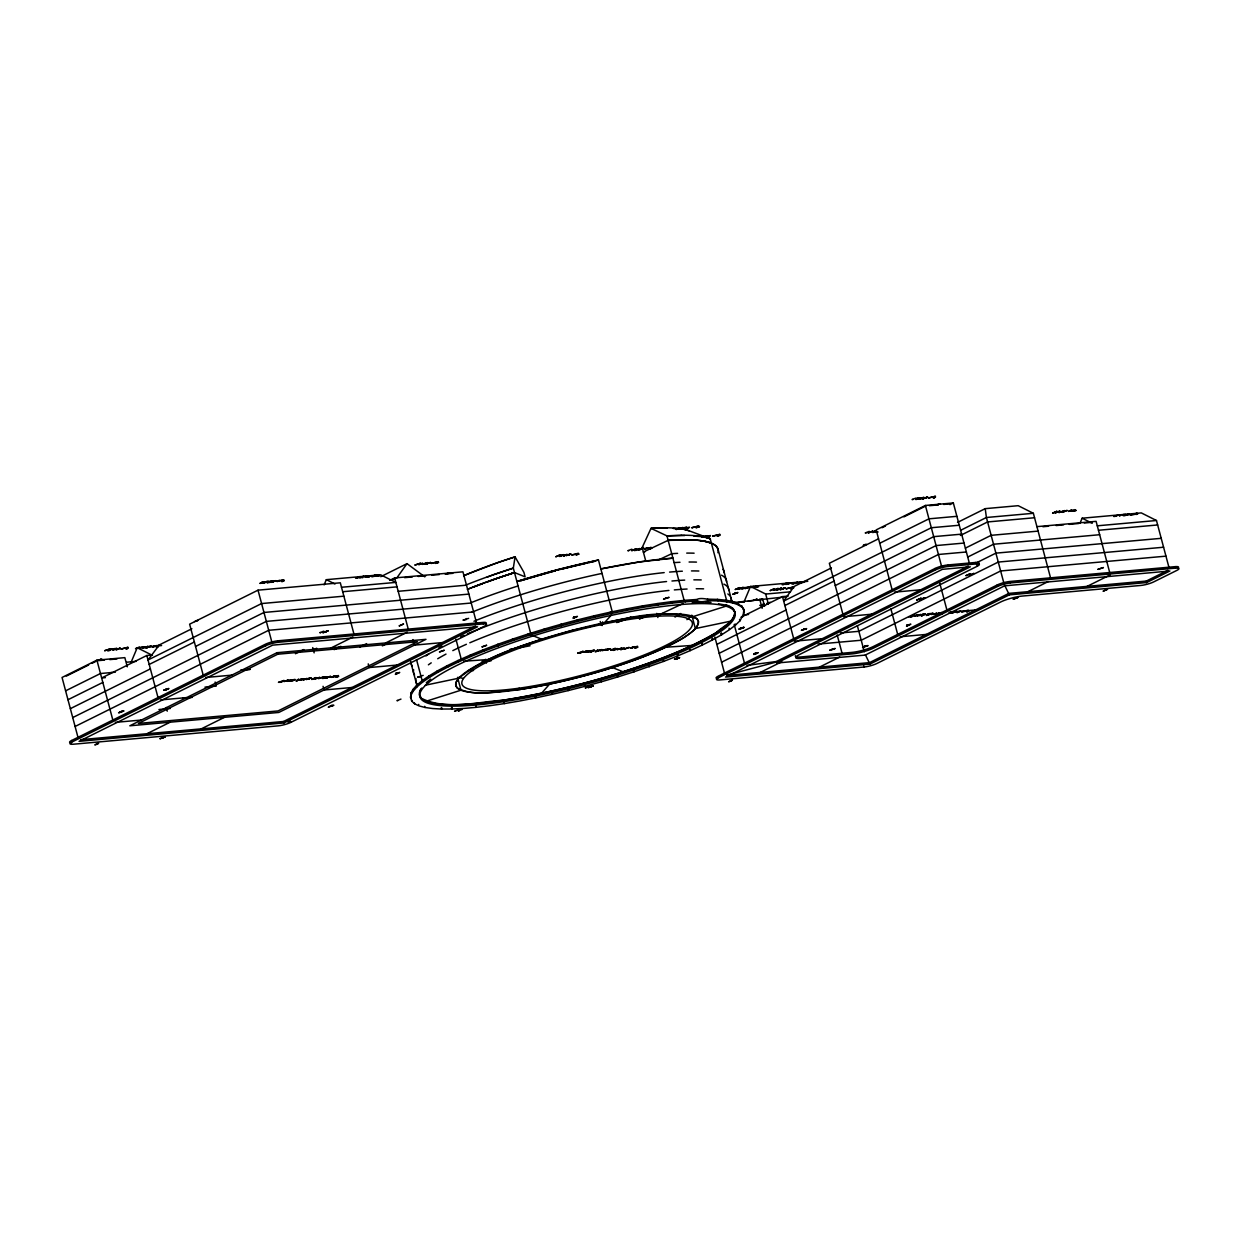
<?xml version="1.0" encoding="UTF-8"?>
<svg xmlns="http://www.w3.org/2000/svg" width="1241" height="1241" viewBox="0 0 1241 1241"><rect width="100%" height="100%" fill="white"/><g stroke="black" fill="none" stroke-linecap="round" stroke-linejoin="round"><path stroke-width="1.5" d="M152.519 646.964L158.988 645.336L148.005 659.995L261.603 603.56L343.866 596.176M277.472 581.393L283.941 579.826L278.496 580.912M644.808 548.987L651.277 547.436L645.816 548.506M751.906 587.582C749.797 587.908 757.026 585.069 752.418 587.303M362.837 577.67L362.186 577.717M411.159 694.944L410.724 698.218L410.771 693.455L411.066 694.572M420.916 675.6L420.839 676.562L417.534 677.183L423.197 675.399M466.337 618.561L466.259 619.538L462.971 620.143L468.633 618.359M744.864 587.334L744.786 588.296L741.498 588.917L747.144 587.133M875.2 531.024C872.004 533.273 872.144 533.18 874.874 530.869M1120.111 515.031L1120.049 515.899M1123.726 514.72L1123.415 515.682M602.118 625.573L602.692 621.834M754.357 587.21L756.374 586.124L753.52 587.272M742.956 616.668L743.871 609.952L741.466 605.67M113.381 649.167L113.102 649.912L114.839 649.043M117.011 648.857L116.716 649.586L118.453 648.717M560.28 556.123L562.018 555.254M563.895 555.797L565.632 554.944M131.174 662.105L137.224 647.74L161.578 645.553M324.118 584.883L326.321 579.671L380.646 574.8L395.832 582.401L341.492 587.272M743.933 602.102L750.526 586.45L807.798 581.315M1079.918 523.423L1082.121 518.211L1141.301 512.905L1156.472 520.506L1169.022 567.664M762.052 605.081C766.612 600.908 760.997 607.547 759.771 605.282M332.464 677.012L334.465 675.926L331.083 677.369L338.467 675.569L332.51 677.059M631.638 647.818L633.655 646.732L630.273 648.174L637.641 646.375L634.027 647.368M1069.68 511.044L1071.697 509.958L1068.315 511.401L1073.76 510.563M645.801 561.196L642.171 547.56L651.013 528.356L663.516 527.813A144.266 27.038 -14.9 0 1 682.845 529.054M410.833 693.269L412.912 689.531A5.522 1.039 -14.9 0 1 412.989 689.407L416.557 685.435A10.207 1.908 -14.9 0 1 416.805 685.187L421.987 680.797L422.39 682.286L417.209 686.676A10.207 1.908 -14.9 0 0 416.945 686.925L413.377 690.896A5.522 1.039 -14.9 0 0 413.3 691.004L411.236 694.758L410.802 693.347M413.284 691.035L412.912 689.531M420.11 690.523L421.769 688.057M458.844 678.175L456.285 681.961L455.773 685.28L457.371 688.041C476.172 697.752 499.006 690.492 519.033 689.593C545.404 685.59 571.449 679.572 597.107 672.219C626.922 663.392 656.613 653.216 683.698 637.703C689.344 633.437 697.83 629.435 698.419 621.477L696.837 618.716C656.923 605.561 612.868 622.625 572.954 630.164C533.692 642.016 491.327 651.975 458.844 678.175L425.306 685.218M419.458 694.836L421.521 698.419C446.651 710.395 476.373 702.018 502.931 700.234C536.732 694.758 570.208 687.452 603.095 677.865C642.016 666.107 680.983 653.061 716.305 632.569C722.588 626.209 734.47 622.33 734.734 611.937L732.671 608.338L729.537 606.477M396.593 578.259L407.001 563.647L424.825 576.879M756.777 586.993L758.592 586.838M314.578 678.967L319.837 677.353L315.23 678.874M541.495 693.254L549.685 684.07M604.507 622.687L611.534 614.822M793.17 583.875L797.032 582.432L795.186 583.487M1124.765 515.635L1128.627 514.193L1126.766 515.248M735.168 624.006L735.417 625.169L739.993 620.779A4.235 0.791 -14.9 0 0 740.101 620.671L742.568 615.753M156.661 646.949L158.243 646.685M336.125 677.183L337.459 676.578M648.934 549.049L651.82 548.165L649.027 549.096M1073.356 511.214L1076.226 510.346L1073.356 511.261M702.344 536.919L703.849 535.802L701.723 536.95M291.139 680.192L292.938 679.882L291.34 680.27M590.328 650.998L592.128 650.687L590.344 651.06M607.314 649.477L609.114 649.167L607.361 649.555M921.474 614.729L923.273 614.419L921.52 614.807M938.444 613.209L940.244 612.899L938.506 613.287M298.026 679.665L298.693 679.137L295.947 680.952L302.385 678.796L296.677 680.72L299.36 679.727M597.216 650.486L597.867 649.943L595.137 651.758L601.575 649.617L595.866 651.541L598.55 650.532M262.503 582.805L259.834 583.41L262.518 582.758M684.815 528.309L682.147 528.899L684.83 528.263M921.334 498.587L918.697 499.239L924.111 497.408L920.76 497.998L923.397 497.579L921.365 498.541M126.83 648.733C123.231 650.067 131.127 646.995 126.892 648.671M157.7 646.778L156.754 646.995M282.762 581.393C278.542 582.479 287.648 579.469 282.7 581.191M934.24 497.703C930.517 499.022 938.553 495.981 934.302 497.625M967.515 611.534C963.497 612.976 972.401 609.657 967.546 611.487M735.417 625.169A5.212 0.977 -14.9 0 1 735.277 625.293L729.444 629.699A10.114 1.893 -14.9 0 1 729.087 629.963L721.905 634.585A5.476 1.024 -14.9 0 1 721.673 634.725L721.192 633.717M566.548 555.534L571.155 553.998L565.896 555.611M318.192 678.641L323.451 677.028L318.937 678.501M364.963 577.236L365.18 576.134M1123.183 515.558L1123.4 514.457L1126.021 514.41M422.173 680.657L428.812 676.066L429.215 677.539A5.228 0.977 -14.9 0 1 429.526 677.338L437.39 672.622A10.083 1.893 -14.9 0 1 437.918 672.312L447.163 667.41A10.068 1.893 -14.9 0 1 447.706 667.131L458.146 662.105A4.7 0.884 -14.9 0 1 458.456 661.949L458.162 660.848M429.2 677.555L422.576 682.147L416.526 659.607M428.828 676.066L428.921 676.004A5.228 0.977 -14.9 0 1 429.138 675.864L437.003 671.133A10.083 1.893 -14.9 0 1 437.53 670.823L446.776 665.921A10.068 1.893 -14.9 0 1 447.303 665.657L457.743 660.615A4.7 0.884 -14.9 0 1 458.069 660.476M366.033 577.282L371.106 575.715L368.98 576.941M792.658 583.844L797.73 582.277L795.605 583.503M1124.253 515.604L1129.326 514.038L1127.2 515.263M791.944 583.797L791.463 583.735M108.401 650.439L113.071 648.81L110.325 649.121M635.159 550.244L639.782 548.538L634.244 550.508L636.555 550.306M876.999 531.613L876.208 532.11L878.054 531.939L875.293 532.373L876.829 531.427M721.517 634.818L712.83 639.72A8.889 1.66 -14.9 0 1 712.334 639.984L702.189 645.103A5.724 1.07 -14.9 0 1 701.894 645.242L690.88 650.315A9.509 1.784 -14.9 0 1 690.213 650.61L678.113 655.729M365.443 577.251L365.521 576.289L368.267 575.855M1119.444 515.961L1119.785 514.782L1122.407 514.72M787.678 584.232L785.569 584.418M735.013 593.182L737.961 592.531L734.765 593.089M366.824 577.081L370.407 575.871L368.546 576.925M788.268 584.17L790.641 582.898L786.22 584.17M109.813 650.501L107.502 650.703C109.766 649.493 115.32 648.717 110.527 649.245M115.273 648.826L116.778 648.314L115.847 648.779M115.413 648.996C110.868 652.239 112.745 647.507 116.483 648.717L116.065 649.958L119.027 648.671M116.049 648.934L119.663 648.609M118.903 648.5L120.393 647.988L119.462 648.454M127.28 666.82L124.845 657.637L96.907 660.15L62.05 677.462L78.167 738.023M66.269 676.112L88.638 665.005M92.082 663.283L95.526 661.577M354.057 634.446L340.313 582.805L258.035 590.158L189.625 624.176L203.384 675.864M65.602 690.834L100.459 673.522L115.366 672.188M191.89 628.737L156.397 646.375L154.985 646.561L157.002 645.506L153.031 646.825M111.519 672.467L109.596 673.429L110.992 673.305M152.41 655.031L146.81 655.496L101.638 677.974L105.376 677.648M67.976 699.738L102.832 682.426M149.199 664.447L194.372 642M70.349 708.658L150.378 668.899M195.566 646.452L263.976 612.465L468.865 594.098M72.723 717.577L266.35 621.384L471.239 603.017M355.546 578.182L356.369 578.027M356.586 578.135L359.611 576.631M357.594 577.872L360.185 576.584M359.161 577.856L359.983 577.701M360.2 577.81L363.225 576.305M361.209 577.546L363.799 576.258M374.456 575.297L371.648 576.693L372.827 576.6M375.03 575.25L373.029 576.289L376.457 575.126M377.031 575.064L375.046 576.196L378.458 574.94M379.017 574.893L373.494 576.538M75.096 726.481L268.708 630.288L473.612 611.922M380.739 576.693L407.001 563.647M389.658 580.416L394.638 577.934L462.94 571.822L476.684 623.447M391.753 580.121L394.979 578.508M69.946 742.599A9.401 1.768 -14.9 0 1 71.668 740.474L265.279 644.296A9.401 1.768 -14.9 0 1 278.093 640.775L482.966 622.408A9.401 1.768 -14.9 0 1 485.836 623.618M483.37 623.897L278.48 642.264A9.401 1.768 -14.9 0 0 265.667 645.785L72.071 741.963A9.401 1.768 -14.9 0 0 73.25 744.228L278.124 725.861A9.401 1.768 -14.9 0 0 290.937 722.34L484.548 626.162A9.401 1.768 -14.9 0 0 483.37 623.897L483.075 622.78M438.647 562.545L435.513 563.414L437.546 562.747M445.907 574.118L447.846 573.156M447.303 573.994L449.242 573.032M295.436 653.743L303.797 649.555M313.353 649.896L316.703 648.236M146.95 733.726L170.188 722.184M331.3 647.833L352.878 637.114M334.124 649.663L340.825 646.328M287.043 681.169L288.238 681.216M287.105 681.309L287.664 681.262M287.462 681.123L291.123 679.82L288.036 681.076M359.921 646.933L366.622 643.614M201.275 728.855L224.512 717.314M385.641 642.962L407.219 632.243M382.368 645.878L389.069 642.543M579.159 554.091L576.026 554.913L577.934 554.2M338.684 676.469L336.125 677.214M80.541 739.683L283.553 721.486L475.505 626.116M283.941 722.96L477.568 626.783L272.663 645.149L79.052 741.342L283.941 722.96L283.553 721.486M675.538 529.271L680.177 527.658L676.283 529.597M680.875 529.162L682.907 527.425L678.315 529.193M720.183 535.259L717.065 536.159L719.066 535.46M586.171 651.82C577.003 653.495 591.957 649.307 587.8 651.835M586.279 652.13L586.853 652.068M586.652 651.944L590.313 650.625L587.226 651.882M637.874 647.275L634.725 648.143L636.649 647.383M969.469 563.616L953.336 502.962L925.398 505.459L876.177 529.907L892.326 590.561M882.072 527.72L885.438 526.06M903.913 516.876L925.739 506.033M782.187 584.744L782.993 584.573M783.211 584.697L786.236 583.192M784.219 584.418L786.81 583.13M753.892 600.132L757.227 599.046L755.288 600.008M878.535 538.796L829.345 563.274L843.12 615.071M949.939 504.637L953.336 502.962M801.081 581.858L798.289 583.254L799.468 583.161M801.655 581.812L799.669 582.851L803.082 581.672M879.729 543.279L928.951 518.831L956.889 516.318M831.423 567.913L794.1 586.466L783.676 601.078L931.324 527.735L959.262 525.238M805.083 581.502L802.663 582.649M740.97 617.258L782.497 596.595L788.082 596.13M702.266 645.072L702.018 643.505L702.328 644.622M784.87 605.546L834.076 581.098M957.509 522.414L985.214 508.655L1018.194 505.692L1033.365 513.293L1050.708 578.461M716.833 644.389L786.049 609.998M835.271 585.55L933.697 536.655L961.635 534.142M960.674 530.279L986.409 517.497L1033.365 513.293M719.206 653.293L936.055 545.575L964.009 543.062M960.41 535.46L987.603 521.949L1034.56 517.745M721.579 662.213L938.429 554.479L966.382 551.981M965.405 548.119L991.156 535.321L1038.112 531.117M978.606 563.662A9.401 1.768 -14.9 0 0 975.736 562.452L947.814 564.965A9.401 1.768 -14.9 0 0 935 568.487L718.167 676.205A9.401 1.768 -14.9 0 0 716.429 678.331M718.555 677.695L935.388 569.96A9.401 1.768 -14.9 0 1 948.202 566.454L976.124 563.941A9.401 1.768 -14.9 0 1 977.303 566.206L799.188 654.69A15.652 2.932 -14.9 0 0 801.143 658.459L852.381 653.867A15.652 2.932 -14.9 0 0 873.711 648.004L997.593 586.466A9.401 1.768 -14.9 0 1 1010.407 582.944L1175.708 568.114A9.401 1.768 -14.9 0 1 1176.887 570.379L1153.665 581.92A9.401 1.768 -14.9 0 1 1140.851 585.442L1022.119 596.083A15.652 2.932 -14.9 0 0 1000.789 601.932L876.891 663.485A9.401 1.768 -14.9 0 1 864.077 667.006L719.733 679.944A9.401 1.768 -14.9 0 1 718.555 677.695L718.26 676.578M967.778 557.023L993.529 544.241L1099.666 534.716M746.973 665.393L776.308 661.531L968.259 566.175M977.024 562.53L995.903 553.145L1161.219 538.33M776.711 663.02L970.322 566.827L942.384 569.34L725.535 677.074L869.894 664.121L1009.305 594.873L1146.668 582.556L1169.906 571L1004.59 585.83L865.179 655.093L776.711 663.02L776.308 661.531M760.252 672.436L781.83 661.717M908.846 616.87L912.088 616.761M910.382 616.73L914.415 614.978L911.003 616.684M1113.766 516.504L1114.589 516.349M1114.79 516.458L1118.389 514.906L1115.799 516.194M819.432 667.131L839.769 657.032M1178.19 567.835A9.401 1.768 -14.9 0 0 1175.305 566.641L1010.019 581.455A9.401 1.768 -14.9 0 0 997.206 584.976L873.307 646.53A15.652 2.932 -14.9 0 1 851.993 652.378L800.755 656.97A15.652 2.932 -14.9 0 1 795.372 655.713M941.702 613.721L942.524 613.566M957.525 611.503C954.313 614.9 962.876 609.502 960.115 611.27M1027.92 591.678L1047.978 581.703M1087.1 586.373L1110.338 574.831M726.978 675.414L869.491 662.632L1008.902 593.384L1146.281 581.067L1167.859 570.348M940.476 613.132L941.826 612.527L936.583 614L939.84 613.442M685.916 539.975L668.17 540.347L643.365 552.012A125.17 23.455 -14.9 0 1 644.808 551.919M658.49 559.939L671.722 553.719A163.021 30.544 -14.9 0 1 677.602 553.362M659.964 614.404L683.108 603.514M577.003 554.153L571.558 554.991L578.368 553.238M756.203 587.009L758.375 585.938L755.567 587.071M966.863 611.068L961.418 611.906L968.228 610.153M269.607 582.308L270.104 581.067L273.175 580.788L267.048 582.743L269.84 582.401M463.746 575.793L467.066 574.304A144.266 27.038 -14.9 0 1 497.982 562.53L515.062 556.868L523.919 572.365L525.098 576.817L514.503 572.566L495.206 578.973A163.129 30.575 -14.9 0 0 468.446 588.932M304.092 679.168L307.225 678.486L302.742 679.773L306.605 678.951L303.44 679.618L305.612 679.199M640.061 618.67A125.512 23.517 -14.9 0 0 644.746 616.73L648.05 615.272M603.281 649.974L606.415 649.307L601.947 650.501L605.794 649.757L602.63 650.439L604.801 650.005M458.239 660.398L470.292 655.077A4.638 0.869 -14.9 0 1 470.649 654.938L483.23 649.819A9.447 1.768 -14.9 0 1 483.959 649.539L497.796 644.312L498.091 645.429M458.627 661.887L470.696 656.567A4.638 0.869 -14.9 0 1 471.037 656.411L483.618 651.308A9.447 1.768 -14.9 0 1 484.347 651.029L498.184 645.801M639.534 618.685L647.926 615.148M473.488 587.071L482.377 583.72M266.319 581.765C267.622 580.679 269.576 582.246 264.829 582.277L263.294 583.239L268.878 581.346L266.132 581.657M331.3 705.71C332.2 704.748 334.17 706.253 329.811 706.238L328.276 707.184L333.86 705.291L331.114 705.602M865.551 646.003L864.775 646.127L866.963 645.661M487.03 577.174L494.027 574.521A162.649 30.482 -14.9 0 1 513.324 568.114L515.062 556.868A143.94 26.976 -14.9 0 0 497.858 562.576L467.066 574.304A143.94 26.976 -14.9 0 0 463.591 575.793M488.225 581.641L495.206 578.973A162.649 30.482 -14.9 0 1 514.503 572.566A163.005 30.544 -14.9 0 0 467.376 589.366M631.017 617.056L616.668 622.517A125.512 23.517 -14.9 0 0 630.661 617.444M639.363 618.778L644.746 616.73M677.198 654.441L677.57 655.946L664.369 661.112A9.633 1.799 -14.9 0 1 663.594 661.406L634.229 671.722M498.184 644.172L512.378 639.193A11.293 2.11 -14.9 0 1 513.247 638.882L528.014 634.042A9.106 1.706 -14.9 0 1 528.852 633.779L544.132 629.094A10.517 1.97 -14.9 0 1 545.063 628.83L561.025 624.27L561.32 625.386M509.151 574.428L514.503 572.566M649.353 666.588L649.059 665.471M649.059 666.696L648.764 665.579M634.151 671.753L633.841 670.636M498.293 644.544L498.587 645.661L512.766 640.666A11.293 2.11 -14.9 0 1 513.634 640.372L528.402 635.532A9.106 1.706 -14.9 0 1 529.24 635.268L544.52 630.583A10.517 1.97 -14.9 0 1 545.451 630.304L561.413 625.743M865.365 645.894L868.111 645.584L862.526 647.476L867.149 645.646M426.221 701.227L460.985 690.198L457.557 677.353M693.207 616.56L726.14 606.12M633.313 670.823L633.608 671.939L618.561 676.702A9.711 1.815 -14.9 0 1 617.677 676.981L602.242 681.542A9.633 1.799 -14.9 0 1 601.342 681.79L585.55 686.149M561.475 624.145L577.189 619.973A4.917 0.915 -14.9 0 1 577.639 619.864L593.772 615.893A6.919 1.303 -14.9 0 1 594.377 615.753L610.231 612.185A9.245 1.737 -14.9 0 1 611.099 611.984L626.519 608.835L627.17 610.277M757.553 600.225L762.626 598.876L764.58 606.229M727.009 675.088L777.533 661.717M735.742 593.415L737.263 592.702L732.655 594.284L735.401 593.632M832.82 649.384C837.008 647.988 830.043 649.245 832.602 649.431M585.271 686.226A5.026 0.946 -14.9 0 1 584.806 686.351L569.061 690.368A9.618 1.799 -14.9 0 1 568.161 690.585L552.54 694.262A10.021 1.877 -14.9 0 1 551.625 694.464L536.236 697.783A5.522 1.039 -14.9 0 1 535.786 697.876L535.274 696.403M561.568 624.518L561.863 625.635L577.577 621.462A4.917 0.915 -14.9 0 1 578.027 621.338L594.175 617.382A5.212 0.977 -14.9 0 1 594.625 617.273L610.619 613.659A9.245 1.737 -14.9 0 1 611.503 613.473L626.907 610.324M563.135 568.797L585.473 563.461M589.211 562.576L594.796 561.242A159.887 29.955 -14.9 0 0 557.55 570.131M598.472 560.032L557.488 569.728L516.876 581.486A163.021 30.544 -14.9 0 1 598.472 560.032L612.216 611.658M730.763 621.152L695.348 628.582L691.904 615.583M1133.84 514.658L1137.237 513.216L1129.868 515.015L1131.047 514.922M626.627 608.819L627.077 609.905M704.174 537.353L706.439 536.515L704.345 537.182M627.201 608.711L642.186 605.965M642.59 607.454L627.589 610.2L627.294 609.083M1131.714 514.86L1133.049 514.736M800.119 583.099L801.469 582.975M804.059 629.435L801.376 630.319L806.65 628.613L803.672 629.125L805.983 628.784L804.54 629.218M535.181 696.822L535.662 697.892L520.336 700.87A9.416 1.768 -14.9 0 1 519.483 701.025L505.025 703.492A5.011 0.946 -14.9 0 1 504.606 703.569L504.435 703.585M642.822 605.856L656.97 603.622A10.657 2.001 -14.9 0 1 657.73 603.498L671.117 601.73A6.996 1.303 -14.9 0 1 671.536 601.683L684.38 600.349A9.447 1.768 -14.9 0 1 685.079 600.287L696.558 599.496L696.853 600.613M642.916 606.229L643.21 607.345L657.358 605.112A10.657 2.001 -14.9 0 1 658.118 604.987L671.505 603.219A6.345 1.194 -14.9 0 1 671.893 603.173L684.768 601.838A9.447 1.768 -14.9 0 1 685.466 601.776L696.961 600.985M733.741 602.568L785.987 596.781M738.721 602.443L744.476 601.683M748.307 601.171L754.047 600.411M743.095 615.164L748.602 614.45M504.079 702.484L504.373 703.6L490.428 705.633A9.726 1.815 -14.9 0 1 489.652 705.741L476.435 707.308L476.063 706.207M872.888 531.008L868.064 533.025L872.811 531.21M1059.876 510.997L1055.036 513.014L1059.798 511.183M1067.105 510.346L1062.28 512.362L1066.888 510.532M672.901 558.171L639.41 561.956L600.846 568.936A163.021 30.544 -14.9 0 1 672.901 558.14M916.137 497.998L912.073 499.549L913.097 499.502M939.949 503.784L936.614 504.87L938.01 504.746M929.323 505.707L938.274 504.916M943.641 504.435L949.024 503.939M422.638 563.057L418.574 564.608L419.598 564.562M563.383 554.587L559.613 556.495L562.452 555.037M566.997 554.262L563.228 556.17L566.067 554.727M279.38 580.23L277.084 581.579M563.026 554.991L562.592 555.208M566.641 554.665L566.206 554.882M631.855 549.174L627.806 550.725L628.83 550.678M646.701 547.839L644.405 549.189M1075.125 509.648L1069.726 511.09M869.289 531.365L865.241 532.916L866.265 532.87M404.628 577.654L412.338 576.956M418.124 576.445L425.849 575.746M431.635 575.235L439.345 574.536M445.131 574.025L452.841 573.326M665.005 558.822L666.401 558.698M1036.918 526.649L1096.098 521.344L1109.842 573.001M1042.905 526.727L1048.552 526.215M1056.075 525.548L1063.584 524.865M1069.23 524.369L1078.631 523.516M1084.277 523.019L1091.785 522.337M553.098 570.844L549.779 571.946L551.175 571.822M342.687 591.724L397.011 586.853M1097.292 525.812L1156.472 520.506M398.206 591.305L466.492 585.178M1098.471 530.264L1157.651 524.959M196.481 620.624L197.877 620.5L194.542 621.586M1163.593 547.234L998.276 562.064L858.865 631.312L840.421 632.972M793.837 587.784L790.377 588.823L792.285 588.063M139.581 647.073L135.517 648.624L136.557 648.578M143.196 646.747L139.132 648.298L140.171 648.252M154.427 645.739L152.131 647.088M323.808 631.157L319.759 632.708L320.783 632.662M1165.951 556.154L1000.634 570.969L861.238 640.232L818.114 644.095M750.526 586.45L765.697 594.051L790.517 591.817M757.894 599.915L762.579 599.496M97.248 660.724L104.415 660.088M109.782 659.607L116.949 658.955M770.211 602.304L766.876 603.39L768.272 603.266M894.528 592.143L920.713 589.785M126.675 662.213L136.293 661.344M442.323 642.605L414.385 645.118L412.912 639.58M843.57 616.746L871.508 614.233M205.727 677.477L231.803 675.151M952.995 611.518L948.931 613.07L949.97 613.023M949.427 612.309L975.504 609.967M397.136 665.052L369.197 667.549L368.22 663.873M635.082 646.608L631.685 647.864M204.967 687.126L216.213 686.118L215.127 682.038M295.203 679.447L291.914 681.309M326.802 676.997L323.591 677.276L322.769 678.548L326.367 677.198M794.349 641.194L822.302 638.681M160.539 699.924L186.615 697.597M182.985 698.218L192.355 697.38M900.221 636.757L926.298 634.415M351.963 687.498L324.025 689.996L323.048 686.304M158.941 709.511L170.374 708.487M115.366 722.371L141.443 720.028M400.967 699.102L396.918 700.653L397.942 700.607M458.612 709.712L454.563 711.264L455.587 711.217M462.226 709.387L458.177 710.938L459.201 710.891M476.327 707.323A6.36 1.194 -14.9 0 1 475.97 707.354L463.963 708.409A9.509 1.784 -14.9 0 1 463.296 708.44L452.065 708.999A6.965 1.303 -14.9 0 1 451.74 708.999L441.998 709.03A9.897 1.861 -14.9 0 1 441.455 709.03L432.969 708.549A9.897 1.861 -14.9 0 1 432.52 708.518L425.399 707.525A9.99 1.877 -14.9 0 1 425.027 707.463L419.334 705.989A9.556 1.784 -14.9 0 1 419.039 705.881L414.835 703.926M463.731 661.22L488.38 659.514M665.812 647.244L692.369 645.413M684.737 535.523L666.975 535.895L651.013 528.356A143.94 26.976 -14.9 0 1 663.516 527.813L667.379 528.061M717.298 599.387L717.872 600.877L708.518 600.66A9.726 1.83 -14.9 0 0 707.928 600.66C695.131 604.507 691.532 596.238 707.541 599.17A9.726 1.83 -14.9 0 1 708.115 599.17L717.515 599.403M717.903 552.726A163.005 30.544 -14.9 0 0 668.17 540.347L675.647 540.254M692.245 602.645L703.461 602.49M673.149 528.449L682.798 529.069L689.251 530.838L710.193 538.687L726.993 601.869M693.812 536.112L702.887 536.701L710.193 538.687M700.451 540.921L704.081 541.154A162.649 30.482 -14.9 0 1 711.372 543.155L716.073 545.947L718.136 549.546M717.748 599.419L725.597 600.163L726.125 601.652L732.779 602.924A10.006 1.877 -14.9 0 1 733.105 603.002L738.069 604.724A5.352 1.008 -14.9 0 1 738.193 604.77L741.746 607.035M726.001 601.652L718.136 600.892L717.841 599.791M718.508 603.793L726.078 605.189M741.637 606.663L737.806 603.297A5.352 1.008 -14.9 0 0 737.681 603.235L732.717 601.513A10.006 1.877 -14.9 0 0 732.376 601.435L725.83 600.179L726.373 601.683M711.372 543.155L704.081 541.154A163.129 30.56 -14.9 0 0 682.286 539.742A162.664 30.482 -14.9 0 0 668.17 540.347M531.101 634.958L541.697 639.208M612.496 667.565L623.091 671.8M1082.121 518.211L1092.235 523.268M326.321 579.671L334.992 584.015M137.224 647.74L152.395 655.341M1136.508 514.41L1137.78 513.945L1135.81 514.457M378.288 576.088L379.56 575.622L377.59 576.134M411.981 701.382L414.634 703.802L414.339 702.685M743.793 609.812L741.435 605.624M865.38 654.736L869.894 664.121M410.337 696.899L411.857 701.227L411.578 699.893M1175.305 566.641L1175.615 567.758M1146.281 581.067L1146.668 582.556M1010.112 581.827L1010.407 582.944M1009.305 594.873L1004.202 584.34L986.409 517.497L985.214 508.655M997.206 584.976L997.5 586.093M977.008 565.089L977.303 566.206M975.736 562.452L976.031 563.569M947.907 565.338L948.202 566.454M925.398 505.459L941.5 566.02M939.716 582.975L947.1 610.743M935 568.487L935.295 569.588M890.914 608.974L897.91 635.252M857.376 625.743L864.294 651.742M863.783 665.89L864.077 667.006M837.194 634.989L842.189 653.743M782.497 596.626L793.883 639.41M765.697 594.051L768.381 604.119M759.709 599.139L762.145 608.323M743.917 611.984L744.212 613.101L743.902 612.108M737.837 603.312L738.271 604.817L737.681 603.235M739.558 619.337L739.9 620.872M732.81 601.885L733.105 603.002M732.376 601.435L732.686 602.552M717.872 548.569L732.299 602.754M734.191 624.471L744.662 663.811M729.056 628.21L729.351 629.327M721.502 633.112L721.812 634.229M721.223 633.282L721.673 634.725M708.223 599.543L708.518 600.66M707.541 599.17L707.835 600.287M714.878 637.052L724.651 673.739M712.443 638.231L712.737 639.348M712.039 638.867L712.334 639.984M697.178 599.837L697.473 600.954M685.172 600.66L685.466 601.776M684.38 600.349L684.675 601.466M684.272 600.908L666.975 535.895A162.664 30.482 -14.9 0 1 681.107 535.29M689.918 649.493L690.213 650.61M671.924 602.025L672.219 603.142M671.536 601.683L671.893 603.173M671.117 601.73L671.412 602.847M677.726 654.24L678.02 655.357M677.462 654.752L677.757 655.869M657.823 603.871L658.118 604.987M656.97 603.622L657.265 604.739M656.799 613.38L657.901 617.537M663.299 660.29L663.594 661.406M642.404 605.934L642.698 607.051M633.934 670.218L634.229 671.319M633.624 670.311L633.934 671.428M611.208 612.356L611.503 613.473M610.231 612.185L610.525 613.287M618.158 675.228L618.468 676.329M617.382 675.864L617.677 676.981M600.225 621.462L601.202 625.138M594.641 616.079L594.935 617.196M594.377 615.753L594.672 616.855M594.33 616.156L594.625 617.273M593.772 615.893L594.067 617.01M601.047 680.673L601.342 681.79M577.732 620.236L578.027 621.338M577.189 619.973L577.484 621.089M584.495 685.234L584.806 686.351M560.746 624.347L561.242 625.805M568.673 688.879L568.967 689.996M567.851 689.469L568.161 690.585M545.156 629.203L545.451 630.304M544.132 629.094L544.427 630.211M552.152 692.773L552.447 693.89M530.621 633.127L513.324 568.114L494.027 574.521A163.083 30.56 -14.9 0 0 467.268 584.48M528.945 634.151L529.24 635.268M528.014 634.042L528.309 635.159M535.848 696.294L536.143 697.411M513.34 639.255L513.634 640.372M512.378 639.193L512.673 640.294M497.765 644.731L498.06 645.847M497.517 644.42L497.812 645.537M484.052 649.912L484.347 651.029M483.23 649.819L483.525 650.936M485.448 659.328L486.425 663.004M470.742 655.295L471.037 656.411M470.292 655.077L470.587 656.194M475.675 706.238L475.97 707.354M455.943 639.224L461.342 659.514M457.743 660.615L458.038 661.732M447.412 666.014L447.706 667.131M446.776 665.921L447.07 667.038M451.926 707.494L452.22 708.611M451.631 707.51L452.065 708.999M451.445 707.897L451.74 708.999M437.623 671.195L437.933 672.312M437.003 671.133L437.297 672.25M441.61 707.556L441.905 708.658M441.16 707.913L441.455 709.03M429.231 676.236L429.526 677.338M428.921 676.004L429.215 677.105M394.638 577.934L408.382 629.575M421.862 680.906L422.157 682.023M424.717 706.346L425.011 707.463M410.569 661.406L417.209 686.676M416.557 685.435L416.852 686.552M413.082 689.779L413.377 690.896M312.732 647.585L314.144 652.859M278.093 640.775L278.387 641.892M258.035 590.189L271.779 641.814M290.642 721.223L290.937 722.34M265.372 644.668L265.667 645.785M166.278 707.51L167.256 711.171M146.826 655.527L158.212 698.311M96.907 660.15L113.009 720.711M71.668 740.474L71.978 741.591M743.468 608.478L743.809 611.549M649.26 614.807A125.217 23.47 -14.9 0 1 642.466 617.692M642.171 547.56A125.17 23.455 -14.9 0 1 643.614 547.467M682.721 529.069A143.94 26.976 -14.9 0 1 689.174 530.822M702.794 536.686A162.664 30.482 -14.9 0 1 710.1 538.687M681.2 535.259A163.083 30.56 -14.9 0 1 702.98 536.67M529.271 578.089A159.887 29.955 -14.9 0 0 520.615 580.741L555.704 570.658A159.887 29.955 -14.9 0 0 548.646 572.52M531.008 577.577A159.887 29.955 -14.9 0 1 546.878 573.016M731.74 607.563A163.021 30.544 -14.9 0 1 582.029 683.682A163.021 30.544 -14.9 0 1 420.823 689.127M426.299 682.752A163.021 30.544 -14.9 0 1 430.705 679.122M704.966 602.149A163.021 30.544 -14.9 0 1 711.015 602.412M726.063 604.848A163.021 30.544 -14.9 0 1 730.794 606.927M418.853 704.485A9.556 1.784 -14.9 0 1 418.636 704.407M662.989 613.395A125.465 23.501 -14.9 0 1 657.513 616.048M491.219 660.739A125.465 23.501 -14.9 0 1 481.973 661.406M289.293 721.424A9.401 1.768 -14.9 0 1 287.788 721.998M71.606 742.801A9.401 1.768 -14.9 0 1 70.613 742.754M470.928 602.738A163.021 30.544 -14.9 0 1 518.055 585.938M686.723 553.098A163.021 30.544 -14.9 0 1 694.107 553.191M530.078 645.77A125.465 23.501 -14.9 0 1 510.144 649.214M471.611 612.325A163.021 30.544 -14.9 0 1 602.04 573.404M674.096 562.623A163.021 30.544 -14.9 0 1 679.975 562.282M689.096 562.018A163.021 30.544 -14.9 0 1 696.48 562.111M722.991 569.355A163.021 30.544 -14.9 0 1 724.155 572.721M412.229 666.107A163.021 30.544 -14.9 0 1 411.066 662.741M473.969 621.245A163.021 30.544 -14.9 0 1 664.183 572.613M669.582 572.085A163.021 30.544 -14.9 0 1 682.348 571.201M691.47 570.922A163.021 30.544 -14.9 0 1 698.854 571.015M721.533 575.188A163.021 30.544 -14.9 0 1 726.528 581.641M680.72 613.504A125.465 23.501 -14.9 0 1 675.011 617.087M473.488 670.543A125.465 23.501 -14.9 0 1 468.772 670.373M414.603 675.026A163.021 30.544 -14.9 0 1 413.656 669.752M426.02 655.915A163.021 30.544 -14.9 0 1 428.859 653.929M438.957 647.74A163.021 30.544 -14.9 0 1 442.029 646.049M460.69 636.85A163.021 30.544 -14.9 0 1 464.025 635.376M467.438 633.887A163.021 30.544 -14.9 0 1 666.557 581.533M671.955 581.005A163.021 30.544 -14.9 0 1 684.706 580.105M693.843 579.842A163.021 30.544 -14.9 0 1 701.227 579.935M723.906 584.108A163.021 30.544 -14.9 0 1 728.901 590.545M691.795 615.21A125.465 23.501 -14.9 0 1 686.925 619.647M463.358 678.424A125.465 23.501 -14.9 0 1 458.705 677.307M416.976 683.931A163.021 30.544 -14.9 0 1 416.03 678.672M428.393 664.819A163.021 30.544 -14.9 0 1 431.232 662.849M437.701 658.754A163.021 30.544 -14.9 0 1 446 654.1M452.81 650.625A163.021 30.544 -14.9 0 1 466.399 644.281M469.812 642.791A163.021 30.544 -14.9 0 1 668.93 590.437M674.328 589.909A163.021 30.544 -14.9 0 1 687.08 589.025M696.217 588.746A163.021 30.544 -14.9 0 1 703.6 588.839M727.846 593.958A163.021 30.544 -14.9 0 1 730.111 596.099M730.949 597.697A163.021 30.544 -14.9 0 1 731.042 601.358M665.657 598.209L669.116 597.34L663.532 599.232L665.657 598.209M123.278 711.109L120.78 711.745L123.278 711.109M570.441 554.169L567.959 554.851L570.441 554.215M642.791 548.413L640.294 549.049L642.791 548.413M743.499 627.496L741.001 628.179L743.499 627.496M757.724 652.813L755.242 653.449L757.724 652.813M781.194 588.358L778.712 588.994L781.194 588.358M789.943 583.084L787.446 583.704L789.943 583.084M919.829 497.889L917.347 498.525L919.829 497.889M121.68 648.857L128.133 647.29L120.765 649.105L121.68 648.857M431.961 563.197L438.43 561.646L431.061 563.445L431.961 563.197M692.556 527.534L699.009 525.967L691.64 527.782L692.556 527.534M713.497 535.926L719.966 534.359L712.582 536.159L713.497 535.926M786.825 588.606L793.294 587.055L785.925 588.855L786.825 588.606M929.075 497.827L935.543 496.26L928.175 498.06L929.075 497.827M264.55 581.796L261.929 582.215L264.55 581.796M444.107 650.3L439.407 651.959L444.107 650.346M486.55 645.273L481.865 646.949L486.55 645.32M621.881 648.019L617.18 649.679L621.881 648.066M629.109 647.368L624.409 649.043L628.954 647.554M686.862 527.285L684.241 527.72L686.862 527.285M707.804 535.678L705.183 536.096L707.804 535.724M793.495 582.758L790.874 583.192L793.495 582.758M956.64 611.425L951.909 613.038L956.64 611.425M1017.791 597.542L1013.09 599.217L1017.791 597.588M167.457 689.189L168.295 688.677L165.968 689.034L168.962 688.522L163.688 690.229L167.457 689.189M678.207 658.273L679.044 657.761L676.717 658.118L679.711 657.59L674.437 659.312L678.207 658.273M309.924 678.362L308.156 678.641L309.924 678.362M104.74 650.687L110.154 648.903L104.74 650.687M142.824 648.066L148.237 646.297L142.126 648.314L142.979 647.942M415.021 565.027L420.435 563.259L415.021 565.027M422.266 564.376L427.664 562.607L422.266 564.376M1059.519 512.347L1064.933 510.563L1058.806 512.58L1059.566 512.285M1097.959 569.34L1103.373 567.571L1097.959 569.34M161.811 737.837L164.401 737.123L161.873 737.774M747.268 587.645L749.859 586.931L747.268 587.645M936.815 613.194L933.139 614.388L936.815 613.194M165.1 736.952L159.841 738.783L165.084 737.014M750.557 586.76L745.252 588.513L750.557 586.76M835.038 648.5L829.748 650.268L835.038 648.5M145.849 647.88L151.076 646.158L145.849 647.88M270.786 582.386L276.029 580.648L270.786 582.386M322.846 632.631L328.089 630.893L322.846 632.631M325.313 678.129L330.54 676.392L325.313 678.129M425.275 564.205L430.518 562.468L425.275 564.205M588.048 687.561L593.291 685.839L588.048 687.561M737.992 589.149L743.219 587.412L737.992 589.149M780.139 589.599L785.382 587.877L780.139 589.599M922.389 498.82L927.632 497.083L922.389 498.82M919.503 599.713L924.731 597.991L919.503 599.713M696.108 527.704L699.552 526.711L696.154 527.642M164.433 690.058L166.992 689.375L164.433 690.058M675.182 659.142L677.741 658.459L675.259 659.08M290.41 680.332L291.976 680.456L289.293 681.03L294.52 679.51L290.41 680.332M307.396 678.811L308.962 678.936L306.263 679.494L311.491 677.989L307.396 678.811M589.599 651.137L591.166 651.261L588.467 651.835L593.694 650.315L589.692 651.06M606.585 649.617L608.152 649.741L605.453 650.315L610.681 648.795L606.585 649.617M920.729 614.869L922.311 614.993L919.612 615.567L924.84 614.047L920.729 614.869M395.77 673.351L395.383 674.406L399.726 672.436L395.77 673.351M573.497 617.32L573.109 618.375L577.437 616.405L573.497 617.32M906.923 625.123L906.535 626.178L910.878 624.207L906.923 625.123M97.791 743.84C89.29 747.532 101.886 741.001 97.791 743.84M616.42 649.26C607.919 652.952 620.516 646.406 616.42 649.26M623.649 648.609C615.148 652.301 627.744 645.77 623.649 648.609M688.631 527.89C680.13 531.567 692.726 525.036 688.631 527.89M709.573 536.267C701.072 539.959 713.668 533.428 709.573 536.267M731.601 680.704C723.084 684.396 735.696 677.865 731.601 680.704M323.715 677.446L323.42 678.175L325.173 677.307L323.715 677.446M396.329 673.305L396.05 674.034L397.787 673.165L396.329 673.305M574.056 617.273L573.761 618.002L575.514 617.134L574.056 617.273M907.481 625.061L907.202 625.805L908.939 624.937L907.481 625.061M957.649 611.658L957.369 612.402L959.107 611.534L957.649 611.658M284.654 681.231L287.664 680.363L284.654 681.231M583.844 652.037L586.853 651.168L583.844 652.037M914.989 615.769L917.983 614.9L914.989 615.769M311.801 679.432L316.005 677.586L311.801 679.432M399.292 625.867L403.496 624.021L399.292 625.867M555.89 556.728L560.094 554.882L555.89 556.728M631.84 550.647L636.044 548.801L631.84 550.647M585.395 687.902L589.584 686.056L585.395 687.902M610.991 650.237L615.195 648.391L610.991 650.237M735.324 589.475L739.527 587.629L735.324 589.475M770.242 590.592L774.446 588.73L770.242 590.592M773.857 590.266L778.06 588.42L773.857 590.266M916.835 600.055L921.039 598.209L916.835 600.055M966.041 575.607L970.245 573.761L966.041 575.607M969.655 575.281L973.859 573.435L969.655 575.281M1052.647 513.154L1056.851 511.292L1052.647 513.154M1103.296 591.119L1107.499 589.273L1103.296 591.119M300.942 679.897C301.873 680.378 304.914 677.183 300.942 679.897M600.117 650.703C601.373 651.122 603.886 647.895 600.117 650.703M931.262 614.435C932.674 614.884 934.876 611.549 931.262 614.435M120.113 711.838L121.23 712.117L118.562 712.784L123.976 710.938L120.113 711.838M639.627 549.127L640.744 549.406L638.076 550.073L643.49 548.243L639.704 549.065M740.334 628.225L741.451 628.504L738.783 629.171L744.197 627.325L740.334 628.225M778.029 589.072L779.146 589.351L776.478 590.018L781.892 588.187L778.029 589.072M754.575 653.542C750.029 656.598 764.006 650.563 754.575 653.542M916.665 498.618C912.119 501.705 926.282 495.562 916.665 498.618M288.377 680.239L283.941 681.495L288.377 680.239M918.712 614.776L914.26 616.032L918.712 614.776M150.378 646.359L146.516 647.802L150.378 646.359M275.331 580.866L271.469 582.308L275.331 580.866M327.391 631.095L323.529 632.538L327.36 631.142M329.858 676.593L325.98 678.051L329.858 676.593M429.82 562.669L425.958 564.112L429.82 562.669M592.593 686.04L588.73 687.483L592.562 686.087M742.521 587.614L738.659 589.056L742.521 587.614M784.684 588.079L780.822 589.522L784.684 588.079M926.934 497.3L923.071 498.742L926.903 497.331M924.033 598.193L920.17 599.636L924.018 598.24M753.752 654.224L755.676 653.821L753.752 654.224M915.858 499.301L917.782 498.851L915.858 499.301M933.821 614.062L935.947 613.737L933.821 614.062M928.361 613.737L926.282 615.489L932.72 613.349L928.361 613.737M928.113 614.404L926.996 615.272L929.695 614.264L928.113 614.404M100.537 659.312L98.597 660.274L101.933 659.188L100.537 659.312M276.976 652.704L129.824 725.799L278.837 712.443L425.989 639.332L276.976 652.704M277.767 654.209L138.356 723.456L278.062 710.938L417.472 641.675L277.767 654.209M278.527 682.333L281.754 682.224L280.668 682.131L284.08 680.44L278.527 682.333M577.717 653.138L580.943 653.03L579.857 652.952L583.27 651.246L577.717 653.138M594.392 650.253L590.53 652.177L594.392 650.253M865.101 544.535L863.162 545.497L866.497 544.411L865.101 544.535M917.378 615.707C916.323 617.165 925.352 612.17 917.378 615.707M925.538 613.985L921.66 615.908L925.538 613.985M250.124 669.364L240.754 670.202L250.124 669.395M519.095 688.181A119.198 22.338 -14.9 0 0 692.431 623.928A119.198 22.338 -14.9 0 0 519.762 648.035A119.198 22.338 -14.9 0 0 519.095 688.181M503.334 701.723A163.021 30.544 -14.9 0 0 735.137 613.426A163.021 30.544 -14.9 0 0 494.011 649.462A163.021 30.544 -14.9 0 0 503.334 701.723M520.01 689.453A125.465 23.517 -14.9 0 0 698.419 621.477A125.465 23.517 -14.9 0 0 512.843 649.214A125.465 23.517 -14.9 0 0 520.01 689.453"/></g></svg>
